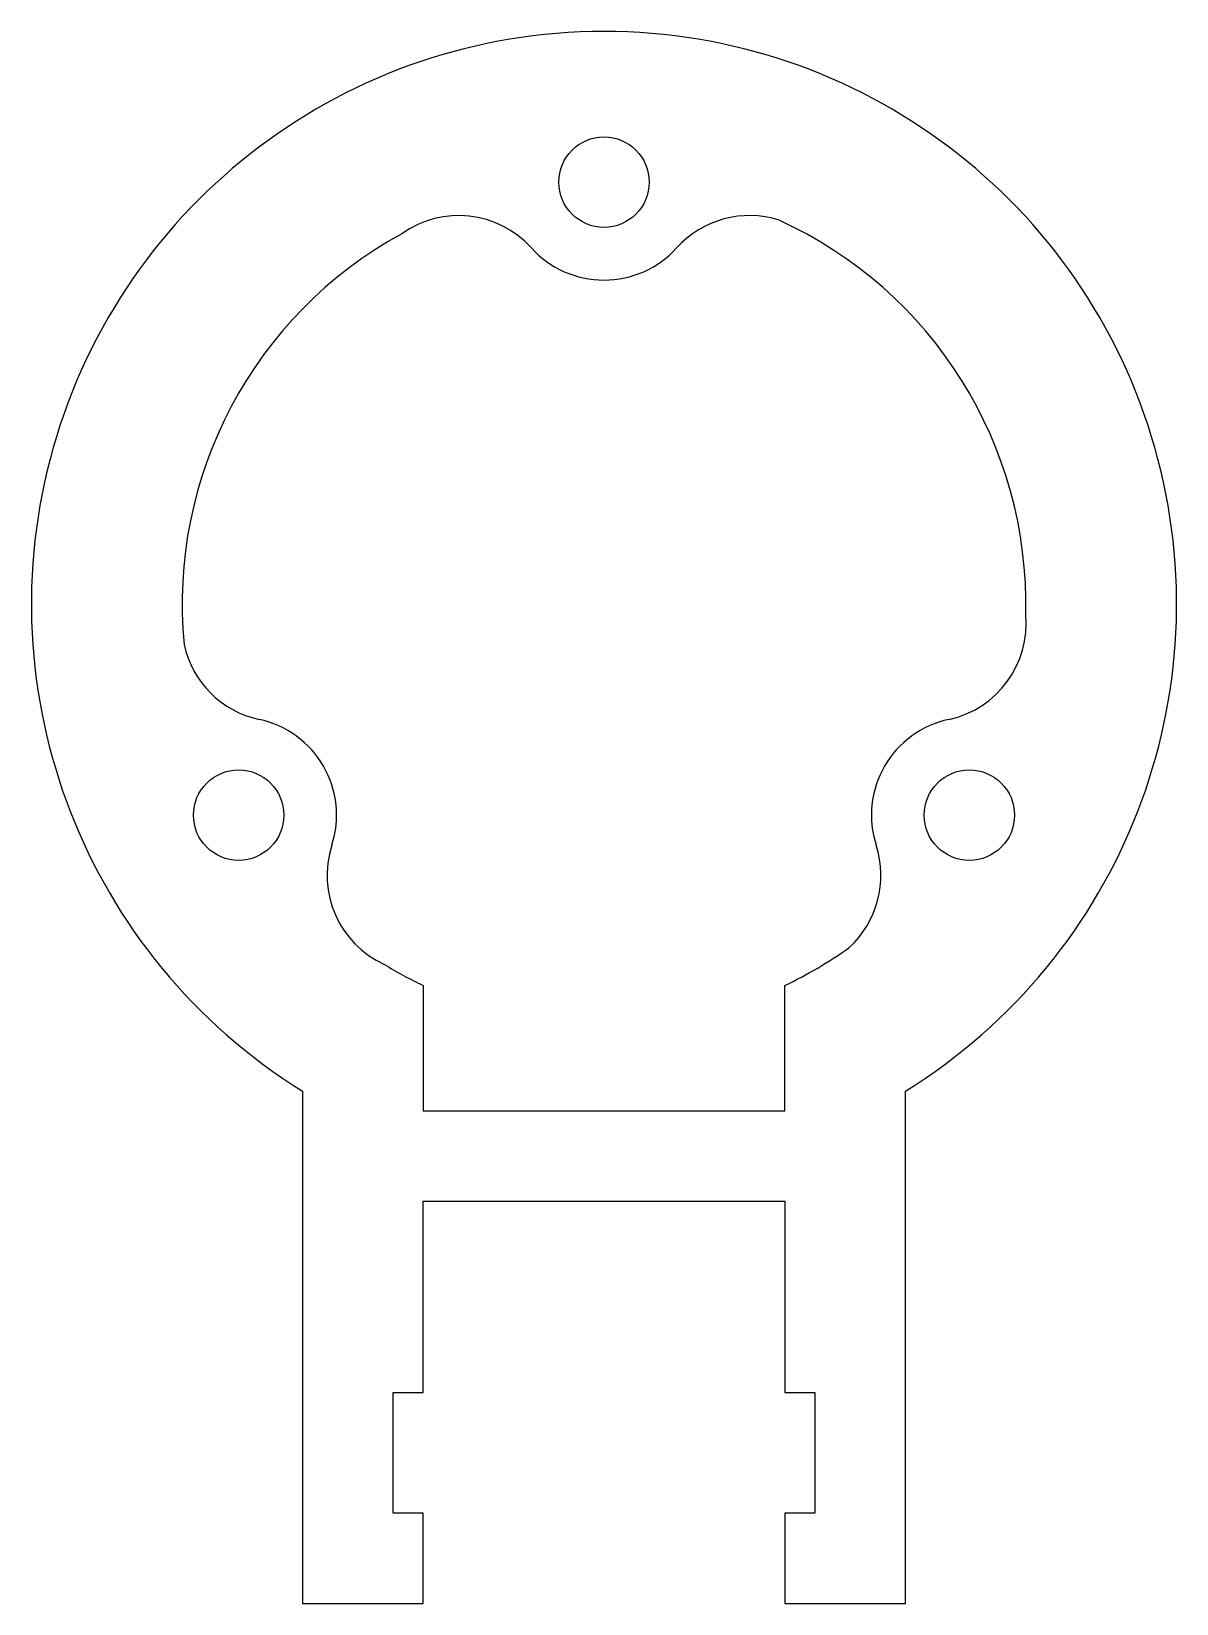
# Model space of a CAD drawing. Header units: millimetres. Extents: x -19 to 19, y -33.2 to 19.
import ezdxf

# ---------------------------------------------------------------- set-up
doc = ezdxf.new("R2010")
doc.units = ezdxf.units.MM

msp = doc.modelspace()

# ---------------------------------------------------------------- linework, layer by layer
at = {"color": 7, "linetype": 'Continuous', "lineweight": 25}
for p, q in [((-6, -12.649), (-6, -16.805)), ((6, -16.805), (6, -12.649)), ((-10, -16.155), (-10, -33.155)), ((10, -33.155), (10, -16.155)), ((-6, -16.805), (6, -16.805)), ((-6, -19.805), (6, -19.805)), ((-6, -26.155), (-6, -19.805)), ((6, -19.805), (6, -26.155)), ((-7, -26.155), (-6, -26.155)), ((-7, -30.155), (-7, -26.155)), ((6, -26.155), (7, -26.155)), ((7, -26.155), (7, -30.155)), ((-6, -30.155), (-7, -30.155)), ((-6, -33.155), (-6, -30.155)), ((6, -30.155), (6, -33.155)), ((7, -30.155), (6, -30.155)), ((-10, -33.155), (-6, -33.155)), ((6, -33.155), (10, -33.155))]:
    msp.add_line(p, q, dxfattribs=at)
for centre in [(0, 14), (-12.124, -7), (12.124, -7)]:
    msp.add_circle(centre, 1.5, dxfattribs=at)
for centre, radius, start, end in [((0, 0), 19, 301.7569, 238.2431), ((-4.822, 9.641), 3.25, 42.1102, 125.4571), ((4.822, 9.641), 3.25, 72.3138, 137.8898), ((0, 0), 14, 358.6265, 65.4832), ((0, 0), 14, 118.6265, 185.4832), ((0, 14), 3.25, 222.1102, 317.8898), ((10.761, -0.645), 3.25, 282.1102, 5.4571), ((-10.761, -0.645), 3.25, 192.3138, 257.8898), ((-12.124, -7), 3.25, 342.1102, 77.8898), ((12.124, -7), 3.25, 102.1102, 197.8898), ((-5.939, -8.997), 3.25, 162.1102, 245.4571), ((5.939, -8.997), 3.25, 312.3138, 17.8898), ((0, 0), 14, 295.3769, 305.4832), ((0, 0), 14, 238.6265, 244.6231)]:
    msp.add_arc(centre, radius, start, end, dxfattribs=at)

doc.saveas('drawing.dxf')
